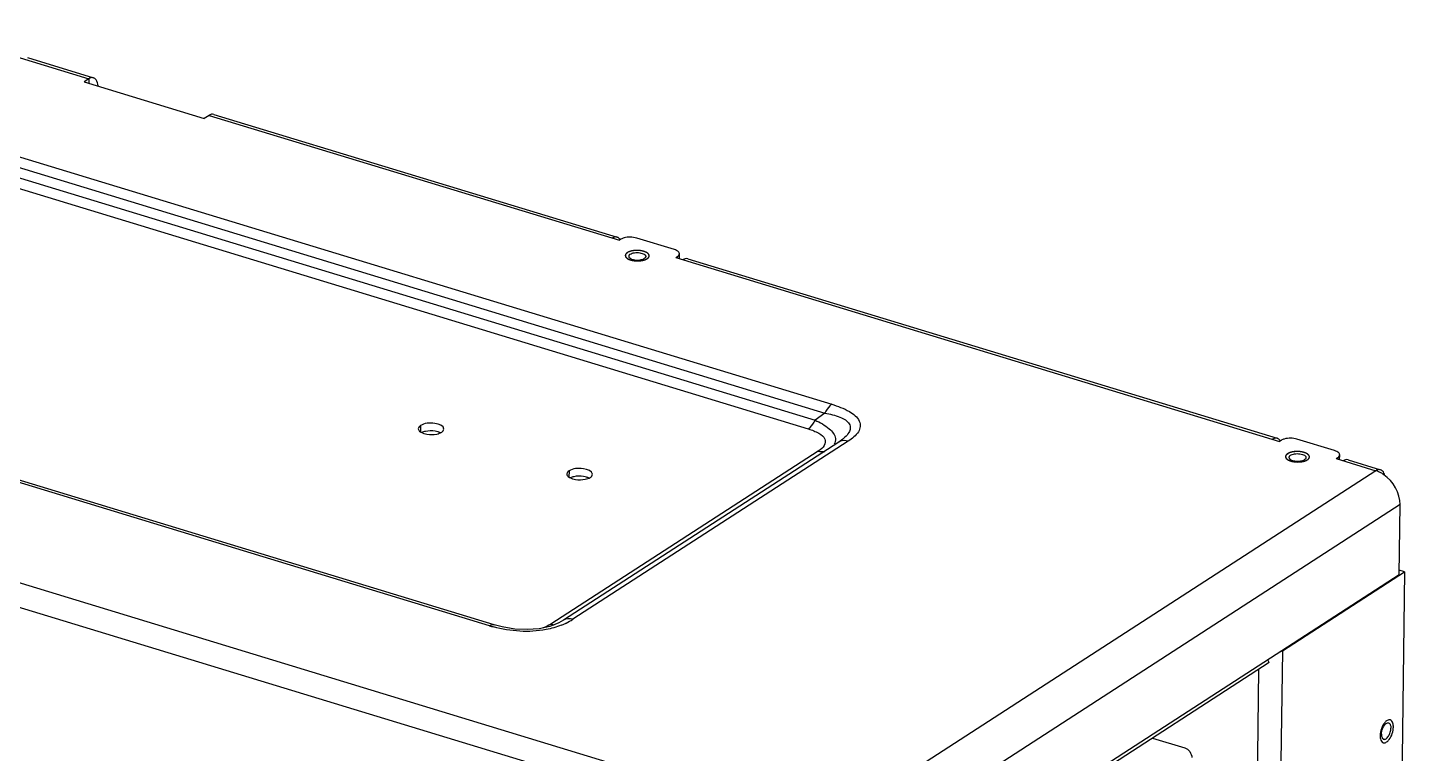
# Model space of a CAD drawing. Header units: millimetres. Extents: x -177 to 18421, y -5017 to 3255.
# Drawn here: x 13073.2 to 13133.8, y 2025.9 to 2057.9 of the extents above; entities that cross this region are included whole.
import ezdxf

# ---------------------------------------------------------------- set-up
doc = ezdxf.new("R2010")
doc.units = ezdxf.units.MM
doc.header["$LTSCALE"] = 46.255
doc.layers.get('0').update_dxf_attribs({"linetype": 'CONTINUOUS'})
doc.layers.add('02___PRT_ALL_AXES', color=7, linetype='CONTINUOUS')
doc.layers.add('03___PRT_ALL_CURVES', color=7, linetype='CONTINUOUS')

msp = doc.modelspace()

# ---------------------------------------------------------------- linework, layer by layer
at = {"color": 3, "linetype": 'Continuous'}
for p, q in [((13054.104, 2057.947), (13108.597, 2041.337)), ((13053.806, 2057.559), (13108.3, 2040.948)), ((13053.888, 2057.09), (13107.866, 2040.636)), ((13053.591, 2056.702), (13107.568, 2040.248)), ((13072.648, 2056.672), (13075.868, 2055.69)), ((13073.17, 2056.621), (13076.078, 2055.734)), ((13075.868, 2055.69), (13075.66, 2055.555)), ((13075.66, 2055.555), (13080.958, 2053.94)), ((13081.167, 2054.075), (13080.958, 2053.94)), ((13081.167, 2054.075), (13099.243, 2048.565)), ((13081.377, 2054.119), (13099.141, 2048.704)), ((13108.245, 2022.651), (13014.996, 2051.076)), ((13107.819, 2021.708), (13014.57, 2050.132)), ((13099.313, 2048.61), (13099.243, 2048.565)), ((13101.668, 2048.156), (13100.006, 2048.663)), ((13093.518, 2031.57), (13039.024, 2048.181)), ((13093.728, 2031.614), (13039.234, 2048.225)), ((13101.736, 2047.805), (13101.806, 2047.85)), ((13101.736, 2047.805), (13128.332, 2039.698)), ((13102.258, 2047.754), (13128.23, 2039.837)), ((13108.3, 2040.948), (13107.866, 2040.636)), ((13108.911, 2039.666), (13096.779, 2031.809)), ((13109.327, 2039.71), (13097.196, 2031.853)), ((13108.976, 2039.711), (13108.911, 2039.666)), ((13108.977, 2039.711), (13108.976, 2039.711)), ((13128.401, 2039.743), (13128.332, 2039.698)), ((13130.757, 2039.29), (13129.095, 2039.796)), ((13108.006, 2039.272), (13096.22, 2031.639)), ((13130.825, 2038.938), (13130.894, 2038.983)), ((13130.825, 2038.938), (13132.57, 2038.406)), ((13131.347, 2038.887), (13132.78, 2038.45)), ((13132.57, 2038.406), (13108.036, 2022.516)), ((13133.636, 2036.909), (13109.102, 2021.02)), ((13133.596, 2033.812), (13133.636, 2036.909)), ((13133.596, 2033.812), (13109.062, 2017.923)), ((13128.453, 2030.459), (13133.832, 2033.943)), ((13133.832, 2033.943), (13133.084, 1975.581)), ((13094.087, 2031.519), (13093.728, 2031.614)), ((13096.572, 2031.692), (13096.179, 2031.539)), ((13096.779, 2031.809), (13096.572, 2031.692)), ((13128.453, 2030.459), (13127.705, 1972.097)), ((13127.866, 2029.942), (13108.893, 2017.653)), ((13127.403, 2029.641), (13126.672, 1972.578)), ((13122.738, 2026.62), (13124.157, 2026.188))]:
    msp.add_line(p, q, dxfattribs=at)
at = {"color": 7, "linetype": 'Continuous'}
for p, q in [((13075.868, 2055.69), (13075.866, 2055.492)), ((13101.888, 2047.759), (13101.89, 2047.97)), ((13101.805, 2047.784), (13101.806, 2047.85)), ((13090.481, 2040.392), (13090.478, 2040.122)), ((13130.894, 2038.917), (13130.894, 2038.983)), ((13130.976, 2038.892), (13130.979, 2039.103)), ((13097.026, 2038.397), (13097.023, 2038.127)), ((13132.927, 2038.303), (13132.894, 2038.252)), ((13133.832, 2033.943), (13133.599, 2034.014)), ((13128.453, 2030.459), (13128.429, 2030.466)), ((13127.866, 2029.942), (13127.814, 2030.067))]:
    msp.add_line(p, q, dxfattribs=at)
at = {"color": 3, "linetype": 'Continuous'}
msp.add_lwpolyline([(13096.179, 2031.539), (13095.712, 2031.437), (13095.188, 2031.397), (13094.639, 2031.425), (13094.087, 2031.519)], dxfattribs=at)
for centre, radius, start, end in [((13109.142, 2039.308), 0.426, 112.22092, 122.83995), ((13132.153, 2037.114), 1.359, 58.44688, 65.06341), ((13132.12, 2037.057), 1.425, 56.75125, 58.48981), ((13132.106, 2037.037), 1.449, 55.53002, 56.75158), ((13095.524, 2034.516), 3.146, 291.6583, 295.19544), ((13095.58, 2034.394), 3.012, 295.21641, 295.96521), ((13095.673, 2034.211), 2.807, 295.89574, 302.86185), ((13095.25, 2037.254), 5.942, 253.04683, 254.85029)]:
    msp.add_arc(centre, radius, start, end, dxfattribs=at)
for points in [[(13076.078, 2055.734), (13076.01, 2055.755), (13075.928, 2055.729), (13075.868, 2055.69)], [(13081.377, 2054.119), (13081.308, 2054.14), (13081.227, 2054.114), (13081.167, 2054.075)], [(13099.09, 2048.712), (13099.035, 2048.713), (13098.978, 2048.69), (13098.931, 2048.66)], [(13101.806, 2047.85), (13101.836, 2047.869), (13101.866, 2047.895), (13101.881, 2047.928)], [(13102.258, 2047.754), (13102.189, 2047.775), (13102.108, 2047.749), (13102.048, 2047.71)], [(13090.481, 2040.392), (13090.435, 2040.362), (13090.387, 2040.311), (13090.386, 2040.256)], [(13091.197, 2040.024), (13091.273, 2040.04), (13091.351, 2040.064), (13091.416, 2040.107)], [(13091.416, 2040.107), (13091.462, 2040.136), (13091.51, 2040.187), (13091.511, 2040.242)], [(13090.636, 2040.046), (13090.679, 2040.033), (13090.723, 2040.024), (13090.767, 2040.017)], [(13090.767, 2040.017), (13090.909, 2039.994), (13091.057, 2039.995), (13091.197, 2040.024)], [(13108.762, 2039.828), (13108.773, 2039.742), (13108.75, 2039.649), (13108.704, 2039.575)], [(13109.327, 2039.71), (13109.216, 2039.744), (13109.087, 2039.747), (13108.981, 2039.703)], [(13128.179, 2039.845), (13128.123, 2039.846), (13128.067, 2039.823), (13128.02, 2039.793)], [(13108.006, 2039.272), (13108.096, 2039.245), (13108.198, 2039.237), (13108.29, 2039.259)], [(13130.894, 2038.983), (13130.925, 2039.003), (13130.954, 2039.029), (13130.969, 2039.062)], [(13131.346, 2038.887), (13131.278, 2038.908), (13131.197, 2038.882), (13131.137, 2038.843)], [(13097.026, 2038.397), (13096.98, 2038.367), (13096.932, 2038.316), (13096.931, 2038.261)], [(13132.78, 2038.45), (13132.712, 2038.471), (13132.63, 2038.445), (13132.57, 2038.406)], [(13132.726, 2038.346), (13132.676, 2038.369), (13132.623, 2038.39), (13132.57, 2038.406)], [(13132.927, 2038.303), (13132.899, 2038.366), (13132.846, 2038.43), (13132.78, 2038.45)], [(13132.96, 2038.2), (13132.952, 2038.236), (13132.942, 2038.27), (13132.927, 2038.303)], [(13097.181, 2038.051), (13097.224, 2038.038), (13097.268, 2038.029), (13097.312, 2038.021)], [(13097.312, 2038.021), (13097.454, 2037.999), (13097.602, 2038), (13097.742, 2038.029)], [(13097.742, 2038.029), (13097.818, 2038.045), (13097.896, 2038.069), (13097.961, 2038.112)], [(13097.961, 2038.112), (13098.007, 2038.141), (13098.055, 2038.192), (13098.056, 2038.247)], [(13133.636, 2036.909), (13133.642, 2037.409), (13133.339, 2037.948), (13132.927, 2038.231)], [(13093.518, 2031.57), (13093.578, 2031.609), (13093.659, 2031.635), (13093.728, 2031.614)], [(13096.22, 2031.639), (13096.115, 2031.571), (13096.002, 2031.516), (13095.886, 2031.471)], [(13096.22, 2031.639), (13096.27, 2031.624), (13096.321, 2031.615), (13096.373, 2031.613)], [(13097.196, 2031.853), (13097.062, 2031.894), (13096.897, 2031.885), (13096.779, 2031.809)], [(13128.453, 2030.459), (13128.42, 2030.437), (13128.384, 2030.42), (13128.348, 2030.405)], [(13124.157, 2026.188), (13124.326, 2026.136), (13124.466, 2025.933), (13124.464, 2025.756)]]:
    msp.add_open_spline(points, degree=3, dxfattribs=at)
for points, knots in [([(13076.274, 2055.376), (13076.271, 2055.421), (13076.253, 2055.555), (13076.169, 2055.706), (13076.078, 2055.734)], [0, 0, 0, 0, 0.319316, 1, 1, 1, 1]), ([(13099.141, 2048.704), (13099.133, 2048.706), (13099.116, 2048.71), (13099.099, 2048.712), (13099.09, 2048.712)], [0, 0, 0, 0, 0.496216, 1, 1, 1, 1]), ([(13099.224, 2048.653), (13099.212, 2048.665), (13099.186, 2048.686), (13099.156, 2048.699), (13099.141, 2048.704)], [0, 0, 0, 0, 0.511414, 1, 1, 1, 1]), ([(13099.271, 2048.59), (13099.265, 2048.602), (13099.25, 2048.624), (13099.233, 2048.645), (13099.224, 2048.653)], [0, 0, 0, 0, 0.516622, 1, 1, 1, 1]), ([(13100.006, 2048.663), (13099.829, 2048.717), (13099.577, 2048.722), (13099.355, 2048.637), (13099.313, 2048.61)], [0, 0, 0, 0, 0.787177, 1, 1, 1, 1]), ([(13101.881, 2048.014), (13101.874, 2048.029), (13101.822, 2048.101), (13101.735, 2048.136), (13101.668, 2048.156)], [0, 0, 0, 0, 0.193501, 1, 1, 1, 1]), ([(13101.89, 2047.97), (13101.89, 2047.977), (13101.889, 2047.993), (13101.884, 2048.007), (13101.881, 2048.014)], [0, 0, 0, 0, 0.490164, 1, 1, 1, 1]), ([(13101.881, 2047.928), (13101.884, 2047.935), (13101.888, 2047.949), (13101.89, 2047.963), (13101.89, 2047.97)], [0, 0, 0, 0, 0.509223, 1, 1, 1, 1]), ([(13108.597, 2041.337), (13108.568, 2041.318), (13108.441, 2041.212), (13108.353, 2041.066), (13108.3, 2040.949)], [0, 0, 0, 0, 0.21232, 1, 1, 1, 1]), ([(13108.597, 2041.337), (13108.866, 2041.255), (13109.312, 2041.089), (13109.805, 2040.727), (13109.878, 2040.351), (13109.735, 2040.002), (13109.498, 2039.821), (13109.327, 2039.71)], [0, 0, 0, 0, 0.33088, 0.571494, 0.66431, 0.760054, 1, 1, 1, 1]), ([(13108.3, 2040.948), (13108.526, 2040.908), (13108.902, 2040.818), (13109.355, 2040.584), (13109.439, 2040.272), (13109.316, 2039.974), (13109.12, 2039.814), (13108.977, 2039.711)], [0, 0, 0, 0, 0.324359, 0.563273, 0.654231, 0.751324, 1, 1, 1, 1]), ([(13090.386, 2040.256), (13090.386, 2040.235), (13090.422, 2040.122), (13090.547, 2040.073), (13090.636, 2040.046)], [0, 0, 0, 0, 0.184851, 1, 1, 1, 1]), ([(13091.511, 2040.242), (13091.513, 2040.397), (13091.004, 2040.535), (13090.66, 2040.507), (13090.481, 2040.392)], [0, 0, 0, 0, 0.42134, 1, 1, 1, 1]), ([(13107.568, 2040.248), (13107.597, 2040.267), (13107.724, 2040.373), (13107.812, 2040.518), (13107.865, 2040.636)], [0, 0, 0, 0, 0.212321, 1, 1, 1, 1]), ([(13107.568, 2040.248), (13107.729, 2040.199), (13107.991, 2040.099), (13108.345, 2039.854), (13108.3, 2039.466), (13108.108, 2039.339), (13108.006, 2039.272)], [0, 0, 0, 0, 0.332872, 0.574978, 0.758618, 1, 1, 1, 1]), ([(13107.866, 2040.636), (13108.088, 2040.532), (13108.445, 2040.34), (13108.741, 2039.993), (13108.762, 2039.828)], [0, 0, 0, 0, 0.595966, 1, 1, 1, 1]), ([(13128.23, 2039.837), (13128.222, 2039.84), (13128.205, 2039.843), (13128.188, 2039.845), (13128.179, 2039.845)], [0, 0, 0, 0, 0.496216, 1, 1, 1, 1]), ([(13128.312, 2039.787), (13128.3, 2039.798), (13128.275, 2039.819), (13128.245, 2039.832), (13128.23, 2039.837)], [0, 0, 0, 0, 0.511414, 1, 1, 1, 1]), ([(13128.36, 2039.724), (13128.353, 2039.735), (13128.339, 2039.758), (13128.321, 2039.778), (13128.312, 2039.787)], [0, 0, 0, 0, 0.516622, 1, 1, 1, 1]), ([(13129.095, 2039.796), (13128.917, 2039.85), (13128.665, 2039.855), (13128.443, 2039.77), (13128.401, 2039.743)], [0, 0, 0, 0, 0.787177, 1, 1, 1, 1]), ([(13130.969, 2039.147), (13130.962, 2039.163), (13130.91, 2039.234), (13130.824, 2039.269), (13130.757, 2039.29)], [0, 0, 0, 0, 0.193501, 1, 1, 1, 1]), ([(13130.979, 2039.103), (13130.979, 2039.111), (13130.977, 2039.126), (13130.972, 2039.14), (13130.969, 2039.147)], [0, 0, 0, 0, 0.490164, 1, 1, 1, 1]), ([(13130.969, 2039.062), (13130.972, 2039.068), (13130.977, 2039.082), (13130.979, 2039.096), (13130.979, 2039.103)], [0, 0, 0, 0, 0.509223, 1, 1, 1, 1]), ([(13096.931, 2038.261), (13096.931, 2038.24), (13096.967, 2038.127), (13097.092, 2038.078), (13097.181, 2038.051)], [0, 0, 0, 0, 0.184851, 1, 1, 1, 1]), ([(13098.056, 2038.247), (13098.058, 2038.402), (13097.549, 2038.54), (13097.205, 2038.512), (13097.026, 2038.397)], [0, 0, 0, 0, 0.42134, 1, 1, 1, 1]), ([(13096.685, 2031.592), (13096.47, 2031.506), (13095.496, 2031.234), (13094.445, 2031.316), (13093.697, 2031.519)], [0, 0, 0, 0, 0.230058, 1, 1, 1, 1])]:
    msp.add_open_spline(points, degree=3, knots=knots, dxfattribs=at)
at = {"color": 7, "linetype": 'Continuous'}
for points in [[(13090.696, 2040.137), (13090.641, 2040.126), (13090.586, 2040.11), (13090.535, 2040.087)], [(13091.125, 2040.145), (13090.984, 2040.168), (13090.836, 2040.166), (13090.696, 2040.137)], [(13091.257, 2040.115), (13091.214, 2040.128), (13091.17, 2040.138), (13091.125, 2040.145)], [(13097.241, 2038.142), (13097.186, 2038.131), (13097.131, 2038.115), (13097.08, 2038.091)], [(13097.67, 2038.15), (13097.529, 2038.172), (13097.381, 2038.171), (13097.241, 2038.142)], [(13097.802, 2038.12), (13097.759, 2038.133), (13097.715, 2038.143), (13097.67, 2038.15)]]:
    msp.add_open_spline(points, degree=3, dxfattribs=at)
for points in [[(13091.356, 2040.077), (13091.341, 2040.084), (13091.308, 2040.098), (13091.275, 2040.11), (13091.257, 2040.115)], [(13097.901, 2038.082), (13097.885, 2038.089), (13097.853, 2038.103), (13097.819, 2038.115), (13097.802, 2038.12)]]:
    msp.add_open_spline(points, degree=3, knots=[0, 0, 0, 0, 0.482784, 1, 1, 1, 1], dxfattribs=at)
at = {"layer": '02___PRT_ALL_AXES', "color": 7, "linetype": 'Continuous'}
for p, q in [((13099.595, 2048.021), (13099.594, 2047.992)), ((13128.683, 2039.154), (13128.683, 2039.125)), ((13133.345, 2027.105), (13133.319, 2027.112))]:
    msp.add_line(p, q, dxfattribs=at)
at = {"layer": '02___PRT_ALL_AXES', "color": 3, "linetype": 'Continuous'}
for centre, radius, start, end in [((13099.763, 2047.761), 0.31, 122.86071, 127.60389), ((13128.851, 2038.894), 0.31, 122.86071, 127.60389), ((13133.168, 2027.293), 0.131, 73.0987, 85.14086), ((13133.8, 2026.688), 1.041, 155.76664, 167.04447), ((13132.938, 2026.539), 0.131, 241.51265, 253.03639)]:
    msp.add_arc(centre, radius, start, end, dxfattribs=at)
for points, knots in [([(13099.574, 2048.006), (13099.561, 2047.996), (13099.539, 2047.976), (13099.522, 2047.951), (13099.516, 2047.938)], [0, 0, 0, 0, 0.534379, 1, 1, 1, 1]), ([(13100.468, 2048.011), (13100.424, 2048.041), (13100.192, 2048.134), (13099.927, 2048.136), (13099.74, 2048.083)], [0, 0, 0, 0, 0.213972, 1, 1, 1, 1]), ([(13099.516, 2047.938), (13099.513, 2047.931), (13099.508, 2047.917), (13099.506, 2047.902), (13099.506, 2047.894)], [0, 0, 0, 0, 0.509237, 1, 1, 1, 1]), ([(13099.506, 2047.894), (13099.506, 2047.89), (13099.507, 2047.881), (13099.508, 2047.871), (13099.509, 2047.867)], [0, 0, 0, 0, 0.49647, 1, 1, 1, 1]), ([(13099.509, 2047.867), (13099.514, 2047.849), (13099.563, 2047.762), (13099.664, 2047.722), (13099.739, 2047.699)], [0, 0, 0, 0, 0.188628, 1, 1, 1, 1]), ([(13100.552, 2047.853), (13100.553, 2047.858), (13100.555, 2047.867), (13100.556, 2047.876), (13100.556, 2047.881)], [0, 0, 0, 0, 0.503705, 1, 1, 1, 1]), ([(13128.605, 2039.071), (13128.602, 2039.064), (13128.597, 2039.05), (13128.595, 2039.035), (13128.595, 2039.028)], [0, 0, 0, 0, 0.509237, 1, 1, 1, 1]), ([(13128.595, 2039.028), (13128.595, 2039.023), (13128.595, 2039.014), (13128.597, 2039.005), (13128.598, 2039)], [0, 0, 0, 0, 0.49647, 1, 1, 1, 1]), ([(13128.598, 2039), (13128.602, 2038.982), (13128.652, 2038.895), (13128.752, 2038.855), (13128.828, 2038.832)], [0, 0, 0, 0, 0.188628, 1, 1, 1, 1]), ([(13128.662, 2039.139), (13128.65, 2039.129), (13128.627, 2039.109), (13128.61, 2039.084), (13128.605, 2039.071)], [0, 0, 0, 0, 0.534379, 1, 1, 1, 1]), ([(13129.556, 2039.145), (13129.512, 2039.174), (13129.28, 2039.268), (13129.015, 2039.269), (13128.828, 2039.216)], [0, 0, 0, 0, 0.213972, 1, 1, 1, 1]), ([(13129.64, 2038.987), (13129.642, 2038.991), (13129.644, 2039), (13129.644, 2039.01), (13129.644, 2039.014)], [0, 0, 0, 0, 0.503705, 1, 1, 1, 1]), ([(13133.047, 2026.444), (13133.09, 2026.472), (13133.262, 2026.654), (13133.342, 2026.91), (13133.345, 2027.105)], [0, 0, 0, 0, 0.211066, 1, 1, 1, 1]), ([(13132.761, 2026.726), (13132.76, 2026.695), (13132.765, 2026.595), (13132.798, 2026.484), (13132.852, 2026.439)], [0, 0, 0, 0, 0.305928, 1, 1, 1, 1]), ([(13132.852, 2026.439), (13132.856, 2026.436), (13132.863, 2026.43), (13132.871, 2026.426), (13132.875, 2026.423)], [0, 0, 0, 0, 0.505493, 1, 1, 1, 1])]:
    msp.add_open_spline(points, degree=3, knots=knots, dxfattribs=at)
for points in [[(13099.74, 2048.083), (13099.689, 2048.069), (13099.639, 2048.049), (13099.595, 2048.021)], [(13100.556, 2047.881), (13100.557, 2047.933), (13100.511, 2047.982), (13100.468, 2048.011)], [(13099.739, 2047.699), (13099.801, 2047.68), (13099.864, 2047.668), (13099.928, 2047.662)], [(13099.928, 2047.662), (13100.059, 2047.649), (13100.196, 2047.656), (13100.322, 2047.692)], [(13100.322, 2047.692), (13100.373, 2047.707), (13100.423, 2047.726), (13100.467, 2047.755)], [(13100.467, 2047.755), (13100.504, 2047.778), (13100.54, 2047.812), (13100.552, 2047.853)], [(13128.828, 2039.216), (13128.778, 2039.202), (13128.727, 2039.182), (13128.683, 2039.154)], [(13129.411, 2038.826), (13129.461, 2038.84), (13129.512, 2038.859), (13129.556, 2038.888)], [(13129.644, 2039.014), (13129.645, 2039.067), (13129.6, 2039.115), (13129.556, 2039.145)], [(13129.556, 2038.888), (13129.592, 2038.911), (13129.628, 2038.945), (13129.64, 2038.987)], [(13128.828, 2038.832), (13128.889, 2038.813), (13128.953, 2038.802), (13129.017, 2038.795)], [(13129.017, 2038.795), (13129.148, 2038.782), (13129.284, 2038.79), (13129.411, 2038.826)], [(13133.046, 2027.378), (13133.008, 2027.351), (13132.975, 2027.316), (13132.947, 2027.279)], [(13133.179, 2027.423), (13133.132, 2027.427), (13133.084, 2027.405), (13133.046, 2027.378)], [(13133.325, 2027.271), (13133.307, 2027.331), (13133.266, 2027.399), (13133.206, 2027.418)], [(13132.785, 2026.921), (13132.771, 2026.857), (13132.762, 2026.792), (13132.761, 2026.726)], [(13132.947, 2027.279), (13132.908, 2027.228), (13132.877, 2027.173), (13132.851, 2027.115)], [(13133.345, 2027.105), (13133.345, 2027.16), (13133.34, 2027.217), (13133.325, 2027.271)], [(13132.9, 2026.413), (13132.948, 2026.399), (13133.005, 2026.417), (13133.047, 2026.444)]]:
    msp.add_open_spline(points, degree=3, dxfattribs=at)
at = {"layer": '02___PRT_ALL_AXES', "color": 7, "linetype": 'Continuous'}
for points, knots in [([(13099.719, 2047.953), (13099.744, 2047.97), (13099.805, 2047.996), (13099.908, 2048.019), (13100.023, 2048.026), (13100.138, 2048.018), (13100.243, 2047.995), (13100.318, 2047.964), (13100.364, 2047.932), (13100.388, 2047.908), (13100.402, 2047.881), (13100.406, 2047.863), (13100.406, 2047.854)], [0, 0, 0, 0, 0.117183, 0.25767, 0.411589, 0.566614, 0.710237, 0.831973, 0.882774, 0.926779, 0.965078, 1, 1, 1, 1]), ([(13099.719, 2047.953), (13099.709, 2047.947), (13099.692, 2047.935), (13099.672, 2047.912), (13099.659, 2047.888), (13099.656, 2047.871), (13099.656, 2047.863)], [0, 0, 0, 0, 0.297107, 0.557291, 0.787355, 1, 1, 1, 1]), ([(13099.656, 2047.863), (13099.656, 2047.854), (13099.659, 2047.836), (13099.674, 2047.809), (13099.698, 2047.785), (13099.743, 2047.753), (13099.818, 2047.721), (13099.923, 2047.699), (13100.039, 2047.691), (13100.153, 2047.698), (13100.256, 2047.721), (13100.317, 2047.747), (13100.342, 2047.763)], [0, 0, 0, 0, 0.034922, 0.073221, 0.117226, 0.168027, 0.289763, 0.433386, 0.588411, 0.74233, 0.882817, 1, 1, 1, 1]), ([(13100.406, 2047.854), (13100.406, 2047.846), (13100.402, 2047.829), (13100.389, 2047.805), (13100.369, 2047.782), (13100.352, 2047.77), (13100.342, 2047.763)], [0, 0, 0, 0, 0.212645, 0.442709, 0.702893, 1, 1, 1, 1]), ([(13128.807, 2039.087), (13128.798, 2039.081), (13128.781, 2039.068), (13128.76, 2039.045), (13128.747, 2039.022), (13128.744, 2039.005), (13128.744, 2038.997)], [0, 0, 0, 0, 0.297107, 0.557291, 0.787355, 1, 1, 1, 1]), ([(13128.744, 2038.997), (13128.744, 2038.988), (13128.747, 2038.969), (13128.762, 2038.942), (13128.786, 2038.918), (13128.831, 2038.886), (13128.907, 2038.855), (13129.012, 2038.832), (13129.127, 2038.824), (13129.242, 2038.832), (13129.345, 2038.854), (13129.406, 2038.88), (13129.431, 2038.897)], [0, 0, 0, 0, 0.034922, 0.073221, 0.117226, 0.168027, 0.289763, 0.433386, 0.588411, 0.74233, 0.882817, 1, 1, 1, 1]), ([(13128.807, 2039.087), (13128.833, 2039.103), (13128.894, 2039.129), (13128.996, 2039.152), (13129.111, 2039.16), (13129.227, 2039.152), (13129.332, 2039.129), (13129.407, 2039.098), (13129.452, 2039.066), (13129.476, 2039.041), (13129.491, 2039.015), (13129.494, 2038.996), (13129.494, 2038.987)], [0, 0, 0, 0, 0.117183, 0.25767, 0.411589, 0.566614, 0.710237, 0.831973, 0.882774, 0.926779, 0.965078, 1, 1, 1, 1]), ([(13129.494, 2038.987), (13129.494, 2038.979), (13129.491, 2038.962), (13129.478, 2038.938), (13129.457, 2038.916), (13129.44, 2038.903), (13129.431, 2038.897)], [0, 0, 0, 0, 0.212645, 0.442709, 0.702893, 1, 1, 1, 1]), ([(13132.817, 2026.789), (13132.818, 2026.819), (13132.824, 2026.883), (13132.846, 2026.976), (13132.879, 2027.067), (13132.922, 2027.147), (13132.972, 2027.214), (13133.026, 2027.261), (13133.081, 2027.288), (13133.119, 2027.287), (13133.135, 2027.282)], [0, 0, 0, 0, 0.143609, 0.29513, 0.446822, 0.590923, 0.720647, 0.831382, 0.922482, 1, 1, 1, 1]), ([(13132.817, 2026.789), (13132.817, 2026.761), (13132.82, 2026.71), (13132.838, 2026.642), (13132.869, 2026.59), (13132.901, 2026.57), (13132.916, 2026.565)], [0, 0, 0, 0, 0.316699, 0.587068, 0.809893, 1, 1, 1, 1]), ([(13132.916, 2026.565), (13132.932, 2026.56), (13132.97, 2026.56), (13133.026, 2026.586), (13133.079, 2026.634), (13133.129, 2026.7), (13133.172, 2026.781), (13133.206, 2026.871), (13133.228, 2026.965), (13133.234, 2027.028), (13133.234, 2027.059)], [0, 0, 0, 0, 0.077518, 0.168618, 0.279353, 0.409077, 0.553178, 0.70487, 0.856391, 1, 1, 1, 1]), ([(13133.135, 2027.282), (13133.151, 2027.278), (13133.182, 2027.257), (13133.213, 2027.205), (13133.231, 2027.137), (13133.235, 2027.086), (13133.234, 2027.059)], [0, 0, 0, 0, 0.190107, 0.412932, 0.683301, 1, 1, 1, 1])]:
    msp.add_open_spline(points, degree=3, knots=knots, dxfattribs=at)
at = {"layer": '03___PRT_ALL_CURVES', "color": 4, "linetype": 'Continuous'}
for p, q in [((13099.595, 2048.021), (13099.583, 2048.013)), ((13100.171, 2047.663), (13100.192, 2047.666)), ((13128.683, 2039.154), (13128.671, 2039.146)), ((13129.259, 2038.797), (13129.28, 2038.799))]:
    msp.add_line(p, q, dxfattribs=at)
for points, knots in [([(13099.583, 2048.013), (13099.58, 2048.01), (13099.574, 2048.006), (13099.567, 2048), (13099.561, 2047.996), (13099.558, 2047.993), (13099.556, 2047.991), (13099.553, 2047.988), (13099.549, 2047.984), (13099.546, 2047.98), (13099.543, 2047.977), (13099.54, 2047.975), (13099.538, 2047.972), (13099.535, 2047.968), (13099.531, 2047.962), (13099.528, 2047.958), (13099.526, 2047.955), (13099.524, 2047.953), (13099.523, 2047.951), (13099.522, 2047.949), (13099.52, 2047.944), (13099.517, 2047.938), (13099.514, 2047.934), (13099.513, 2047.931), (13099.513, 2047.928), (13099.512, 2047.925), (13099.51, 2047.921), (13099.509, 2047.917), (13099.508, 2047.913), (13099.508, 2047.911), (13099.507, 2047.908), (13099.507, 2047.903), (13099.507, 2047.896), (13099.506, 2047.89), (13099.506, 2047.887)], [0, 0, 0, 0, 0.0625, 0.125, 0.15625, 0.171875, 0.1875, 0.21875, 0.25, 0.28125, 0.3125, 0.328125, 0.34375, 0.375, 0.4375, 0.46875, 0.484375, 0.5, 0.515625, 0.53125, 0.5625, 0.625, 0.65625, 0.671875, 0.6875, 0.71875, 0.75, 0.78125, 0.8125, 0.828125, 0.84375, 0.875, 0.9375, 1, 1, 1, 1]), ([(13099.77, 2048.091), (13099.762, 2048.089), (13099.752, 2048.086), (13099.739, 2048.083), (13099.731, 2048.08), (13099.721, 2048.077), (13099.711, 2048.074), (13099.703, 2048.071), (13099.695, 2048.069), (13099.688, 2048.066), (13099.68, 2048.063), (13099.674, 2048.061), (13099.669, 2048.059), (13099.662, 2048.056), (13099.655, 2048.052), (13099.647, 2048.049), (13099.641, 2048.046), (13099.633, 2048.042), (13099.624, 2048.038), (13099.618, 2048.035), (13099.612, 2048.031), (13099.604, 2048.026), (13099.598, 2048.023), (13099.595, 2048.021)], [0, 0, 0, 0, 0.125, 0.15625, 0.1875, 0.25, 0.3125, 0.34375, 0.375, 0.4375, 0.46875, 0.5, 0.53125, 0.5625, 0.625, 0.65625, 0.6875, 0.75, 0.8125, 0.84375, 0.875, 0.9375, 1, 1, 1, 1]), ([(13099.85, 2048.106), (13099.847, 2048.106), (13099.843, 2048.105), (13099.838, 2048.105), (13099.835, 2048.104), (13099.829, 2048.103), (13099.821, 2048.102), (13099.811, 2048.1), (13099.801, 2048.098), (13099.793, 2048.096), (13099.787, 2048.095), (13099.784, 2048.094), (13099.778, 2048.093), (13099.774, 2048.092), (13099.77, 2048.091)], [0, 0, 0, 0, 0.125, 0.15625, 0.1875, 0.25, 0.375, 0.5, 0.625, 0.75, 0.8125, 0.84375, 0.875, 1, 1, 1, 1]), ([(13100.4, 2048.048), (13100.39, 2048.052), (13100.376, 2048.057), (13100.357, 2048.064), (13100.346, 2048.068), (13100.336, 2048.072), (13100.33, 2048.074), (13100.326, 2048.076), (13100.324, 2048.076), (13100.321, 2048.077), (13100.318, 2048.078), (13100.31, 2048.08), (13100.297, 2048.083), (13100.281, 2048.087), (13100.265, 2048.091), (13100.253, 2048.094), (13100.244, 2048.096), (13100.24, 2048.097), (13100.236, 2048.098), (13100.23, 2048.099), (13100.223, 2048.1), (13100.205, 2048.103), (13100.185, 2048.106), (13100.164, 2048.109), (13100.154, 2048.111), (13100.148, 2048.112), (13100.144, 2048.112), (13100.139, 2048.112), (13100.133, 2048.113), (13100.122, 2048.114), (13100.101, 2048.115), (13100.079, 2048.116), (13100.061, 2048.118), (13100.053, 2048.118), (13100.047, 2048.118), (13100.041, 2048.118), (13100.03, 2048.118), (13100.015, 2048.118), (13099.996, 2048.118), (13099.978, 2048.117), (13099.962, 2048.117), (13099.952, 2048.117), (13099.945, 2048.117), (13099.939, 2048.116), (13099.932, 2048.115), (13099.92, 2048.114), (13099.904, 2048.112), (13099.88, 2048.11), (13099.862, 2048.108), (13099.85, 2048.106)], [0, 0, 0, 0, 0.0625, 0.09375, 0.125, 0.140625, 0.15625, 0.164062, 0.167969, 0.171875, 0.179688, 0.1875, 0.21875, 0.25, 0.28125, 0.3125, 0.320312, 0.328125, 0.335938, 0.34375, 0.359375, 0.375, 0.4375, 0.46875, 0.484375, 0.492188, 0.5, 0.507812, 0.515625, 0.53125, 0.5625, 0.625, 0.640625, 0.65625, 0.664062, 0.671875, 0.6875, 0.71875, 0.75, 0.78125, 0.8125, 0.828125, 0.835938, 0.84375, 0.859375, 0.875, 0.90625, 0.9375, 1, 1, 1, 1]), ([(13100.43, 2048.034), (13100.429, 2048.034), (13100.427, 2048.035), (13100.426, 2048.036), (13100.425, 2048.036), (13100.423, 2048.037), (13100.42, 2048.039), (13100.416, 2048.041), (13100.412, 2048.043), (13100.409, 2048.044), (13100.407, 2048.045), (13100.406, 2048.046), (13100.403, 2048.047), (13100.401, 2048.048), (13100.4, 2048.048)], [0, 0, 0, 0, 0.125, 0.15625, 0.1875, 0.25, 0.375, 0.5, 0.625, 0.75, 0.8125, 0.84375, 0.875, 1, 1, 1, 1]), ([(13100.555, 2047.872), (13100.555, 2047.875), (13100.555, 2047.881), (13100.555, 2047.888), (13100.555, 2047.893), (13100.555, 2047.896), (13100.554, 2047.899), (13100.554, 2047.9), (13100.554, 2047.902), (13100.553, 2047.905), (13100.551, 2047.91), (13100.55, 2047.915), (13100.548, 2047.921), (13100.546, 2047.925), (13100.545, 2047.928), (13100.545, 2047.93), (13100.543, 2047.932), (13100.542, 2047.934), (13100.539, 2047.939), (13100.535, 2047.946), (13100.531, 2047.952), (13100.529, 2047.955), (13100.528, 2047.957), (13100.527, 2047.958), (13100.526, 2047.959), (13100.525, 2047.961), (13100.522, 2047.964), (13100.516, 2047.97), (13100.511, 2047.976), (13100.506, 2047.981), (13100.504, 2047.983), (13100.502, 2047.984), (13100.501, 2047.986), (13100.497, 2047.989), (13100.492, 2047.993), (13100.486, 2047.998), (13100.479, 2048.002), (13100.474, 2048.006), (13100.471, 2048.009), (13100.469, 2048.011), (13100.466, 2048.012), (13100.463, 2048.014), (13100.456, 2048.019), (13100.444, 2048.025), (13100.434, 2048.031), (13100.43, 2048.034)], [0, 0, 0, 0, 0.0625, 0.09375, 0.125, 0.140625, 0.15625, 0.164062, 0.171875, 0.1875, 0.21875, 0.25, 0.28125, 0.3125, 0.328125, 0.335938, 0.34375, 0.359375, 0.375, 0.4375, 0.46875, 0.484375, 0.492188, 0.5, 0.507812, 0.515625, 0.53125, 0.5625, 0.625, 0.640625, 0.65625, 0.664062, 0.671875, 0.6875, 0.71875, 0.75, 0.78125, 0.8125, 0.828125, 0.835938, 0.84375, 0.859375, 0.875, 0.9375, 1, 1, 1, 1]), ([(13099.506, 2047.887), (13099.506, 2047.887), (13099.506, 2047.885), (13099.507, 2047.884), (13099.507, 2047.882), (13099.507, 2047.88), (13099.507, 2047.878), (13099.507, 2047.876), (13099.508, 2047.875), (13099.508, 2047.874), (13099.508, 2047.872), (13099.509, 2047.87), (13099.509, 2047.868), (13099.51, 2047.866), (13099.51, 2047.865)], [0, 0, 0, 0, 0.125, 0.1875, 0.25, 0.375, 0.4375, 0.5, 0.5625, 0.625, 0.6875, 0.75, 0.875, 1, 1, 1, 1]), ([(13099.516, 2047.848), (13099.517, 2047.847), (13099.519, 2047.843), (13099.521, 2047.839), (13099.523, 2047.835), (13099.525, 2047.831), (13099.528, 2047.827), (13099.531, 2047.822), (13099.534, 2047.818), (13099.537, 2047.815), (13099.54, 2047.811), (13099.543, 2047.808), (13099.545, 2047.805), (13099.548, 2047.802), (13099.552, 2047.799), (13099.555, 2047.795), (13099.559, 2047.792), (13099.563, 2047.788), (13099.568, 2047.784), (13099.573, 2047.78), (13099.577, 2047.776), (13099.584, 2047.771), (13099.59, 2047.767), (13099.594, 2047.764)], [0, 0, 0, 0, 0.0625, 0.125, 0.15625, 0.1875, 0.25, 0.3125, 0.34375, 0.375, 0.4375, 0.46875, 0.5, 0.53125, 0.5625, 0.625, 0.65625, 0.6875, 0.75, 0.8125, 0.84375, 0.875, 1, 1, 1, 1]), ([(13099.594, 2047.764), (13099.597, 2047.762), (13099.601, 2047.759), (13099.607, 2047.756), (13099.612, 2047.753), (13099.614, 2047.752), (13099.618, 2047.749), (13099.624, 2047.746), (13099.631, 2047.742), (13099.637, 2047.739), (13099.643, 2047.736), (13099.65, 2047.733), (13099.659, 2047.728), (13099.668, 2047.725), (13099.676, 2047.721), (13099.681, 2047.719), (13099.684, 2047.718), (13099.689, 2047.716), (13099.697, 2047.713), (13099.705, 2047.71), (13099.712, 2047.708), (13099.723, 2047.704), (13099.731, 2047.701), (13099.739, 2047.699)], [0, 0, 0, 0, 0.0625, 0.125, 0.15625, 0.171875, 0.1875, 0.25, 0.3125, 0.34375, 0.375, 0.4375, 0.5, 0.5625, 0.625, 0.65625, 0.671875, 0.6875, 0.75, 0.8125, 0.84375, 0.875, 1, 1, 1, 1]), ([(13099.739, 2047.699), (13099.749, 2047.696), (13099.766, 2047.691), (13099.785, 2047.686), (13099.797, 2047.683), (13099.803, 2047.682), (13099.806, 2047.681)], [0, 0, 0, 0, 0.5, 0.75, 0.875, 1, 1, 1, 1]), ([(13099.931, 2047.662), (13099.939, 2047.661), (13099.951, 2047.66), (13099.968, 2047.659), (13099.98, 2047.658), (13099.99, 2047.658), (13099.999, 2047.657), (13100.007, 2047.657), (13100.016, 2047.657), (13100.025, 2047.657), (13100.031, 2047.657), (13100.037, 2047.657), (13100.046, 2047.657), (13100.054, 2047.657), (13100.062, 2047.657), (13100.071, 2047.657), (13100.081, 2047.657), (13100.095, 2047.658), (13100.112, 2047.659), (13100.124, 2047.659), (13100.133, 2047.66)], [0, 0, 0, 0, 0.125, 0.1875, 0.25, 0.3125, 0.34375, 0.375, 0.4375, 0.46875, 0.5, 0.53125, 0.5625, 0.625, 0.65625, 0.6875, 0.75, 0.8125, 0.875, 1, 1, 1, 1]), ([(13100.133, 2047.66), (13100.134, 2047.66), (13100.136, 2047.66), (13100.138, 2047.66), (13100.139, 2047.66), (13100.142, 2047.661), (13100.144, 2047.661), (13100.146, 2047.661), (13100.147, 2047.661), (13100.148, 2047.661), (13100.15, 2047.661), (13100.151, 2047.661), (13100.152, 2047.662), (13100.154, 2047.662), (13100.156, 2047.662), (13100.157, 2047.662), (13100.159, 2047.662), (13100.16, 2047.662), (13100.162, 2047.663), (13100.164, 2047.663), (13100.166, 2047.663), (13100.168, 2047.663), (13100.17, 2047.663), (13100.171, 2047.663)], [0, 0, 0, 0, 0.125, 0.15625, 0.1875, 0.25, 0.3125, 0.34375, 0.375, 0.4375, 0.46875, 0.5, 0.53125, 0.5625, 0.625, 0.65625, 0.6875, 0.75, 0.8125, 0.84375, 0.875, 0.9375, 1, 1, 1, 1]), ([(13100.192, 2047.666), (13100.197, 2047.667), (13100.209, 2047.668), (13100.222, 2047.671), (13100.234, 2047.672), (13100.242, 2047.674), (13100.25, 2047.675), (13100.258, 2047.677), (13100.266, 2047.679), (13100.274, 2047.68), (13100.282, 2047.682), (13100.29, 2047.684), (13100.296, 2047.685), (13100.301, 2047.687), (13100.31, 2047.689), (13100.316, 2047.691), (13100.322, 2047.692)], [0, 0, 0, 0, 0.125, 0.25, 0.3125, 0.375, 0.4375, 0.5, 0.5625, 0.625, 0.6875, 0.75, 0.8125, 0.84375, 0.875, 1, 1, 1, 1]), ([(13100.322, 2047.692), (13100.329, 2047.694), (13100.339, 2047.697), (13100.352, 2047.702), (13100.362, 2047.705), (13100.371, 2047.708), (13100.377, 2047.71), (13100.384, 2047.713), (13100.39, 2047.716), (13100.397, 2047.718), (13100.401, 2047.72), (13100.406, 2047.722), (13100.412, 2047.725), (13100.418, 2047.728), (13100.424, 2047.73), (13100.429, 2047.733), (13100.436, 2047.737), (13100.443, 2047.74), (13100.449, 2047.743), (13100.454, 2047.746), (13100.46, 2047.75), (13100.465, 2047.753), (13100.467, 2047.755)], [0, 0, 0, 0, 0.125, 0.1875, 0.25, 0.3125, 0.34375, 0.375, 0.4375, 0.46875, 0.5, 0.53125, 0.5625, 0.625, 0.65625, 0.6875, 0.75, 0.8125, 0.84375, 0.875, 0.9375, 1, 1, 1, 1]), ([(13100.467, 2047.755), (13100.472, 2047.758), (13100.477, 2047.762), (13100.484, 2047.766), (13100.488, 2047.769), (13100.493, 2047.773), (13100.498, 2047.778), (13100.502, 2047.781), (13100.506, 2047.784), (13100.509, 2047.788), (13100.513, 2047.791), (13100.516, 2047.794), (13100.518, 2047.796), (13100.521, 2047.8), (13100.524, 2047.803), (13100.527, 2047.806), (13100.529, 2047.81), (13100.533, 2047.815), (13100.536, 2047.819), (13100.538, 2047.823), (13100.54, 2047.827), (13100.543, 2047.831), (13100.545, 2047.835), (13100.546, 2047.837)], [0, 0, 0, 0, 0.125, 0.15625, 0.1875, 0.25, 0.3125, 0.34375, 0.375, 0.4375, 0.46875, 0.5, 0.53125, 0.5625, 0.625, 0.65625, 0.6875, 0.75, 0.8125, 0.84375, 0.875, 0.9375, 1, 1, 1, 1]), ([(13100.546, 2047.837), (13100.547, 2047.84), (13100.549, 2047.844), (13100.55, 2047.849), (13100.551, 2047.851), (13100.552, 2047.853), (13100.553, 2047.856), (13100.553, 2047.858), (13100.554, 2047.861), (13100.554, 2047.863), (13100.555, 2047.867), (13100.555, 2047.87), (13100.555, 2047.872)], [0, 0, 0, 0, 0.25, 0.375, 0.4375, 0.5, 0.5625, 0.625, 0.6875, 0.75, 0.875, 1, 1, 1, 1]), ([(13128.671, 2039.146), (13128.668, 2039.143), (13128.662, 2039.139), (13128.655, 2039.133), (13128.65, 2039.129), (13128.647, 2039.126), (13128.645, 2039.124), (13128.641, 2039.121), (13128.638, 2039.117), (13128.634, 2039.113), (13128.631, 2039.11), (13128.629, 2039.108), (13128.627, 2039.105), (13128.623, 2039.101), (13128.62, 2039.096), (13128.616, 2039.091), (13128.614, 2039.089), (13128.613, 2039.087), (13128.612, 2039.085), (13128.61, 2039.082), (13128.608, 2039.077), (13128.605, 2039.072), (13128.603, 2039.067), (13128.602, 2039.064), (13128.601, 2039.061), (13128.6, 2039.058), (13128.599, 2039.054), (13128.598, 2039.05), (13128.597, 2039.047), (13128.596, 2039.044), (13128.596, 2039.041), (13128.596, 2039.036), (13128.595, 2039.029), (13128.595, 2039.023), (13128.595, 2039.021)], [0, 0, 0, 0, 0.0625, 0.125, 0.15625, 0.171875, 0.1875, 0.21875, 0.25, 0.28125, 0.3125, 0.328125, 0.34375, 0.375, 0.4375, 0.46875, 0.484375, 0.5, 0.515625, 0.53125, 0.5625, 0.625, 0.65625, 0.671875, 0.6875, 0.71875, 0.75, 0.78125, 0.8125, 0.828125, 0.84375, 0.875, 0.9375, 1, 1, 1, 1]), ([(13128.595, 2039.021), (13128.595, 2039.02), (13128.595, 2039.019), (13128.595, 2039.017), (13128.595, 2039.015), (13128.595, 2039.013), (13128.596, 2039.011), (13128.596, 2039.009), (13128.596, 2039.008), (13128.596, 2039.007), (13128.597, 2039.006), (13128.597, 2039.004), (13128.598, 2039.001), (13128.598, 2038.999), (13128.598, 2038.998)], [0, 0, 0, 0, 0.125, 0.1875, 0.25, 0.375, 0.4375, 0.5, 0.5625, 0.625, 0.6875, 0.75, 0.875, 1, 1, 1, 1]), ([(13128.604, 2038.982), (13128.605, 2038.98), (13128.607, 2038.976), (13128.61, 2038.972), (13128.611, 2038.968), (13128.614, 2038.965), (13128.617, 2038.96), (13128.62, 2038.955), (13128.622, 2038.952), (13128.626, 2038.948), (13128.629, 2038.944), (13128.632, 2038.941), (13128.634, 2038.938), (13128.637, 2038.936), (13128.64, 2038.932), (13128.644, 2038.928), (13128.647, 2038.925), (13128.651, 2038.921), (13128.656, 2038.917), (13128.661, 2038.913), (13128.666, 2038.909), (13128.673, 2038.905), (13128.678, 2038.9), (13128.683, 2038.897)], [0, 0, 0, 0, 0.0625, 0.125, 0.15625, 0.1875, 0.25, 0.3125, 0.34375, 0.375, 0.4375, 0.46875, 0.5, 0.53125, 0.5625, 0.625, 0.65625, 0.6875, 0.75, 0.8125, 0.84375, 0.875, 1, 1, 1, 1]), ([(13128.858, 2039.224), (13128.85, 2039.222), (13128.84, 2039.219), (13128.828, 2039.216), (13128.82, 2039.214), (13128.81, 2039.21), (13128.799, 2039.207), (13128.791, 2039.205), (13128.784, 2039.202), (13128.776, 2039.199), (13128.768, 2039.196), (13128.763, 2039.194), (13128.757, 2039.192), (13128.75, 2039.189), (13128.743, 2039.186), (13128.736, 2039.183), (13128.729, 2039.179), (13128.721, 2039.175), (13128.713, 2039.171), (13128.706, 2039.168), (13128.7, 2039.164), (13128.692, 2039.159), (13128.686, 2039.156), (13128.683, 2039.154)], [0, 0, 0, 0, 0.125, 0.15625, 0.1875, 0.25, 0.3125, 0.34375, 0.375, 0.4375, 0.46875, 0.5, 0.53125, 0.5625, 0.625, 0.65625, 0.6875, 0.75, 0.8125, 0.84375, 0.875, 0.9375, 1, 1, 1, 1]), ([(13128.683, 2038.897), (13128.685, 2038.896), (13128.69, 2038.893), (13128.696, 2038.889), (13128.7, 2038.886), (13128.703, 2038.885), (13128.707, 2038.883), (13128.713, 2038.879), (13128.72, 2038.875), (13128.725, 2038.872), (13128.731, 2038.87), (13128.739, 2038.866), (13128.748, 2038.861), (13128.757, 2038.858), (13128.764, 2038.855), (13128.769, 2038.852), (13128.772, 2038.851), (13128.778, 2038.849), (13128.785, 2038.846), (13128.793, 2038.843), (13128.8, 2038.841), (13128.811, 2038.837), (13128.82, 2038.834), (13128.827, 2038.832)], [0, 0, 0, 0, 0.0625, 0.125, 0.15625, 0.171875, 0.1875, 0.25, 0.3125, 0.34375, 0.375, 0.4375, 0.5, 0.5625, 0.625, 0.65625, 0.671875, 0.6875, 0.75, 0.8125, 0.84375, 0.875, 1, 1, 1, 1]), ([(13128.938, 2039.24), (13128.935, 2039.239), (13128.931, 2039.239), (13128.927, 2039.238), (13128.924, 2039.237), (13128.918, 2039.236), (13128.909, 2039.235), (13128.899, 2039.233), (13128.889, 2039.231), (13128.881, 2039.229), (13128.875, 2039.228), (13128.872, 2039.227), (13128.867, 2039.226), (13128.862, 2039.225), (13128.858, 2039.224)], [0, 0, 0, 0, 0.125, 0.15625, 0.1875, 0.25, 0.375, 0.5, 0.625, 0.75, 0.8125, 0.84375, 0.875, 1, 1, 1, 1]), ([(13129.488, 2039.182), (13129.479, 2039.185), (13129.465, 2039.19), (13129.446, 2039.197), (13129.434, 2039.202), (13129.425, 2039.205), (13129.419, 2039.207), (13129.415, 2039.209), (13129.412, 2039.21), (13129.41, 2039.21), (13129.406, 2039.211), (13129.398, 2039.213), (13129.386, 2039.216), (13129.37, 2039.22), (13129.353, 2039.224), (13129.341, 2039.227), (13129.333, 2039.229), (13129.329, 2039.231), (13129.325, 2039.231), (13129.319, 2039.232), (13129.311, 2039.233), (13129.294, 2039.236), (13129.273, 2039.239), (13129.253, 2039.242), (13129.242, 2039.244), (13129.236, 2039.245), (13129.232, 2039.246), (13129.227, 2039.246), (13129.221, 2039.246), (13129.211, 2039.247), (13129.189, 2039.248), (13129.168, 2039.25), (13129.149, 2039.251), (13129.142, 2039.251), (13129.136, 2039.252), (13129.129, 2039.252), (13129.119, 2039.251), (13129.103, 2039.251), (13129.085, 2039.251), (13129.066, 2039.25), (13129.051, 2039.25), (13129.04, 2039.25), (13129.034, 2039.25), (13129.028, 2039.249), (13129.02, 2039.248), (13129.008, 2039.247), (13128.993, 2039.245), (13128.969, 2039.243), (13128.95, 2039.241), (13128.938, 2039.24)], [0, 0, 0, 0, 0.0625, 0.09375, 0.125, 0.140625, 0.15625, 0.164062, 0.167969, 0.171875, 0.179688, 0.1875, 0.21875, 0.25, 0.28125, 0.3125, 0.320312, 0.328125, 0.335938, 0.34375, 0.359375, 0.375, 0.4375, 0.46875, 0.484375, 0.492188, 0.5, 0.507812, 0.515625, 0.53125, 0.5625, 0.625, 0.640625, 0.65625, 0.664062, 0.671875, 0.6875, 0.71875, 0.75, 0.78125, 0.8125, 0.828125, 0.835938, 0.84375, 0.859375, 0.875, 0.90625, 0.9375, 1, 1, 1, 1]), ([(13129.41, 2038.826), (13129.417, 2038.828), (13129.427, 2038.831), (13129.441, 2038.835), (13129.451, 2038.838), (13129.459, 2038.841), (13129.466, 2038.844), (13129.472, 2038.846), (13129.479, 2038.849), (13129.485, 2038.851), (13129.49, 2038.853), (13129.494, 2038.855), (13129.5, 2038.858), (13129.506, 2038.861), (13129.512, 2038.863), (13129.518, 2038.866), (13129.525, 2038.87), (13129.532, 2038.874), (13129.537, 2038.877), (13129.542, 2038.88), (13129.548, 2038.883), (13129.553, 2038.886), (13129.556, 2038.888)], [0, 0, 0, 0, 0.125, 0.1875, 0.25, 0.3125, 0.34375, 0.375, 0.4375, 0.46875, 0.5, 0.53125, 0.5625, 0.625, 0.65625, 0.6875, 0.75, 0.8125, 0.84375, 0.875, 0.9375, 1, 1, 1, 1]), ([(13129.518, 2039.167), (13129.517, 2039.168), (13129.516, 2039.168), (13129.515, 2039.169), (13129.514, 2039.17), (13129.511, 2039.171), (13129.508, 2039.172), (13129.505, 2039.174), (13129.501, 2039.176), (13129.498, 2039.177), (13129.495, 2039.178), (13129.494, 2039.179), (13129.492, 2039.18), (13129.49, 2039.181), (13129.488, 2039.182)], [0, 0, 0, 0, 0.125, 0.15625, 0.1875, 0.25, 0.375, 0.5, 0.625, 0.75, 0.8125, 0.84375, 0.875, 1, 1, 1, 1]), ([(13129.644, 2039.005), (13129.644, 2039.009), (13129.644, 2039.014), (13129.643, 2039.021), (13129.643, 2039.026), (13129.643, 2039.03), (13129.643, 2039.032), (13129.643, 2039.034), (13129.642, 2039.035), (13129.641, 2039.039), (13129.64, 2039.043), (13129.638, 2039.048), (13129.636, 2039.054), (13129.635, 2039.058), (13129.634, 2039.062), (13129.633, 2039.063), (13129.632, 2039.065), (13129.631, 2039.067), (13129.627, 2039.073), (13129.624, 2039.079), (13129.62, 2039.085), (13129.618, 2039.088), (13129.617, 2039.09), (13129.616, 2039.091), (13129.615, 2039.092), (13129.613, 2039.094), (13129.61, 2039.097), (13129.605, 2039.103), (13129.599, 2039.109), (13129.594, 2039.114), (13129.592, 2039.116), (13129.591, 2039.118), (13129.589, 2039.119), (13129.585, 2039.122), (13129.58, 2039.126), (13129.574, 2039.131), (13129.568, 2039.136), (13129.563, 2039.14), (13129.559, 2039.142), (13129.557, 2039.144), (13129.555, 2039.145), (13129.552, 2039.147), (13129.544, 2039.152), (13129.533, 2039.158), (13129.523, 2039.164), (13129.518, 2039.167)], [0, 0, 0, 0, 0.0625, 0.09375, 0.125, 0.140625, 0.15625, 0.164062, 0.171875, 0.1875, 0.21875, 0.25, 0.28125, 0.3125, 0.328125, 0.335938, 0.34375, 0.359375, 0.375, 0.4375, 0.46875, 0.484375, 0.492188, 0.5, 0.507812, 0.515625, 0.53125, 0.5625, 0.625, 0.640625, 0.65625, 0.664062, 0.671875, 0.6875, 0.71875, 0.75, 0.78125, 0.8125, 0.828125, 0.835938, 0.84375, 0.859375, 0.875, 0.9375, 1, 1, 1, 1]), ([(13129.556, 2038.888), (13129.56, 2038.891), (13129.566, 2038.895), (13129.572, 2038.899), (13129.576, 2038.902), (13129.582, 2038.907), (13129.587, 2038.911), (13129.591, 2038.914), (13129.594, 2038.918), (13129.598, 2038.921), (13129.601, 2038.925), (13129.604, 2038.927), (13129.606, 2038.93), (13129.609, 2038.933), (13129.612, 2038.936), (13129.615, 2038.94), (13129.618, 2038.943), (13129.621, 2038.948), (13129.624, 2038.952), (13129.627, 2038.956), (13129.629, 2038.96), (13129.631, 2038.965), (13129.633, 2038.968), (13129.634, 2038.97)], [0, 0, 0, 0, 0.125, 0.15625, 0.1875, 0.25, 0.3125, 0.34375, 0.375, 0.4375, 0.46875, 0.5, 0.53125, 0.5625, 0.625, 0.65625, 0.6875, 0.75, 0.8125, 0.84375, 0.875, 0.9375, 1, 1, 1, 1]), ([(13129.634, 2038.97), (13129.635, 2038.973), (13129.637, 2038.977), (13129.639, 2038.982), (13129.64, 2038.985), (13129.64, 2038.987), (13129.641, 2038.989), (13129.642, 2038.992), (13129.642, 2038.994), (13129.643, 2038.997), (13129.643, 2039), (13129.644, 2039.003), (13129.644, 2039.005)], [0, 0, 0, 0, 0.25, 0.375, 0.4375, 0.5, 0.5625, 0.625, 0.6875, 0.75, 0.875, 1, 1, 1, 1]), ([(13128.827, 2038.832), (13128.838, 2038.829), (13128.854, 2038.824), (13128.874, 2038.819), (13128.885, 2038.816), (13128.891, 2038.815), (13128.894, 2038.814)], [0, 0, 0, 0, 0.5, 0.75, 0.875, 1, 1, 1, 1]), ([(13129.02, 2038.795), (13129.028, 2038.794), (13129.04, 2038.793), (13129.056, 2038.792), (13129.068, 2038.792), (13129.079, 2038.791), (13129.087, 2038.791), (13129.096, 2038.79), (13129.104, 2038.79), (13129.113, 2038.79), (13129.12, 2038.79), (13129.126, 2038.79), (13129.134, 2038.79), (13129.142, 2038.79), (13129.151, 2038.79), (13129.159, 2038.79), (13129.17, 2038.79), (13129.183, 2038.791), (13129.2, 2038.792), (13129.213, 2038.793), (13129.221, 2038.793)], [0, 0, 0, 0, 0.125, 0.1875, 0.25, 0.3125, 0.34375, 0.375, 0.4375, 0.46875, 0.5, 0.53125, 0.5625, 0.625, 0.65625, 0.6875, 0.75, 0.8125, 0.875, 1, 1, 1, 1]), ([(13129.221, 2038.793), (13129.223, 2038.793), (13129.224, 2038.793), (13129.226, 2038.794), (13129.228, 2038.794), (13129.23, 2038.794), (13129.232, 2038.794), (13129.234, 2038.794), (13129.235, 2038.794), (13129.237, 2038.794), (13129.238, 2038.795), (13129.239, 2038.795), (13129.241, 2038.795), (13129.242, 2038.795), (13129.244, 2038.795), (13129.246, 2038.795), (13129.247, 2038.795), (13129.249, 2038.796), (13129.251, 2038.796), (13129.252, 2038.796), (13129.254, 2038.796), (13129.256, 2038.796), (13129.258, 2038.797), (13129.259, 2038.797)], [0, 0, 0, 0, 0.125, 0.15625, 0.1875, 0.25, 0.3125, 0.34375, 0.375, 0.4375, 0.46875, 0.5, 0.53125, 0.5625, 0.625, 0.65625, 0.6875, 0.75, 0.8125, 0.84375, 0.875, 0.9375, 1, 1, 1, 1]), ([(13129.28, 2038.799), (13129.286, 2038.8), (13129.297, 2038.802), (13129.311, 2038.804), (13129.322, 2038.806), (13129.33, 2038.807), (13129.338, 2038.809), (13129.347, 2038.81), (13129.354, 2038.812), (13129.362, 2038.814), (13129.37, 2038.815), (13129.378, 2038.817), (13129.385, 2038.819), (13129.39, 2038.82), (13129.398, 2038.822), (13129.405, 2038.824), (13129.41, 2038.826)], [0, 0, 0, 0, 0.125, 0.25, 0.3125, 0.375, 0.4375, 0.5, 0.5625, 0.625, 0.6875, 0.75, 0.8125, 0.84375, 0.875, 1, 1, 1, 1])]:
    msp.add_open_spline(points, degree=3, knots=knots, dxfattribs=at)
for points in [[(13099.51, 2047.865), (13099.51, 2047.864), (13099.511, 2047.863), (13099.511, 2047.861), (13099.512, 2047.859), (13099.513, 2047.857), (13099.513, 2047.855), (13099.514, 2047.853), (13099.515, 2047.85), (13099.516, 2047.849), (13099.516, 2047.848)], [(13099.806, 2047.681), (13099.816, 2047.679), (13099.836, 2047.675), (13099.857, 2047.671), (13099.867, 2047.67)], [(13099.867, 2047.67), (13099.878, 2047.668), (13099.899, 2047.665), (13099.92, 2047.663), (13099.931, 2047.662)], [(13128.598, 2038.998), (13128.599, 2038.997), (13128.599, 2038.996), (13128.6, 2038.994), (13128.6, 2038.993), (13128.601, 2038.99), (13128.602, 2038.988), (13128.603, 2038.986), (13128.604, 2038.984), (13128.604, 2038.982), (13128.604, 2038.982)], [(13128.894, 2038.814), (13128.904, 2038.812), (13128.925, 2038.808), (13128.945, 2038.805), (13128.956, 2038.803)], [(13128.956, 2038.803), (13128.966, 2038.801), (13128.987, 2038.798), (13129.009, 2038.796), (13129.02, 2038.795)]]:
    msp.add_open_spline(points, degree=3, dxfattribs=at)

doc.saveas('drawing.dxf')
